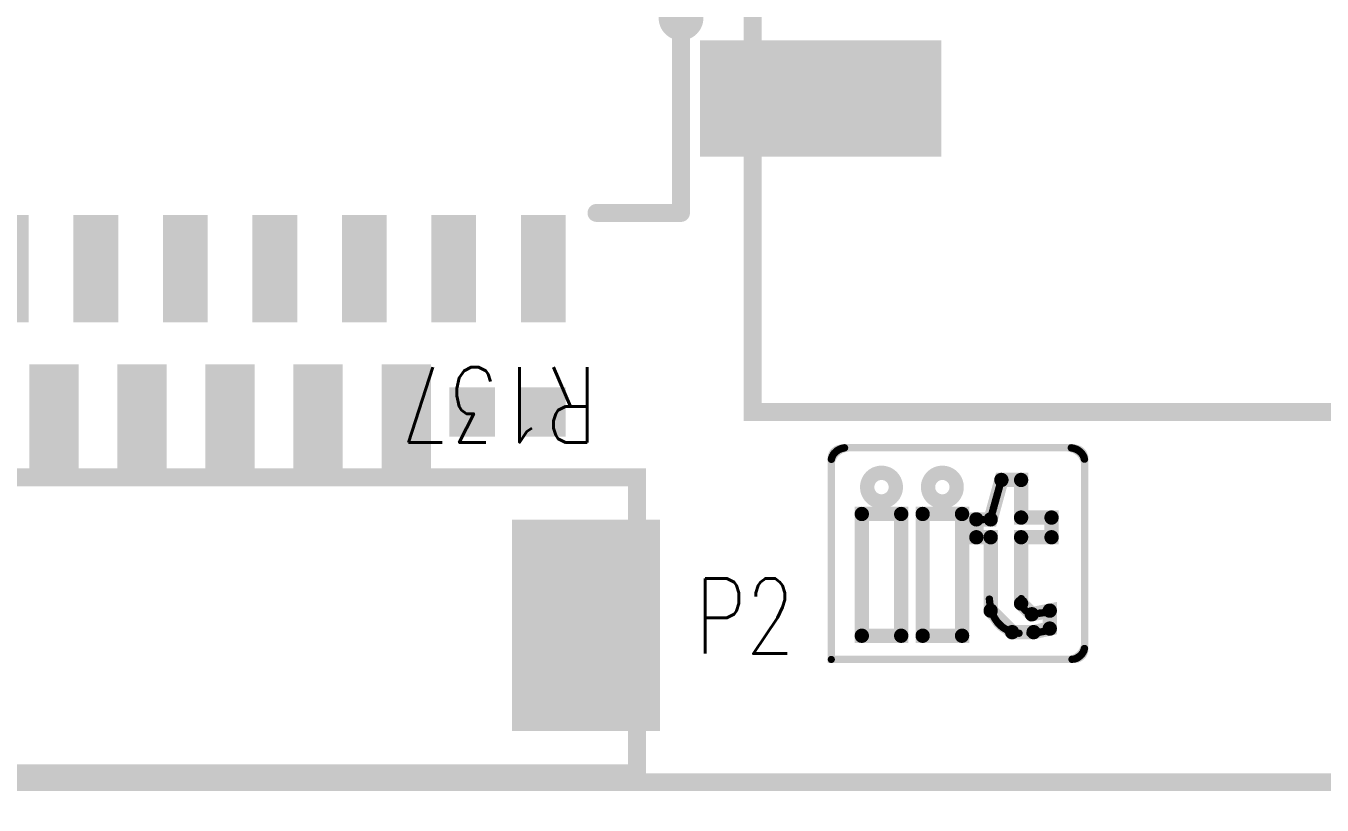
# Model space of a CAD drawing. Extents: x -29.1 to 29.3, y -21.3 to 21.1.
# Drawn here: x -18.14 to 0.26, y -21.32 to -10.27 of the extents above; entities that cross this region are included whole.
import ezdxf

# ---------------------------------------------------------------- set-up
doc = ezdxf.new("R2010")
doc.units = 0
doc.layers.get('0').update_dxf_attribs({"linetype": 'CONTINUOUS'})
for name, color, linetype in [('2D_LINE_22', 6, 'CONTINUOUS'), ('BOARD_OUTLINE_00', 5, 'CONTINUOUS'), ('COPPER_22', 6, 'CONTINUOUS'), ('DRIL_NPLTE_THRU_01', 3, 'CONTINUOUS'), ('DRIL_NPLTE_THRU_02', 112, 'CONTINUOUS'), ('DRIL_NPLTE_THRU_03', 2, 'CONTINUOUS'), ('DRIL_NPLTE_THRU_04', 4, 'CONTINUOUS'), ('DRIL_NPLTE_THRU_05', 171, 'CONTINUOUS'), ('DRIL_NPLTE_THRU_06', 1, 'CONTINUOUS'), ('PADS_BOT', 1, 'CONTINUOUS'), ('PADS_INNER', 3, 'CONTINUOUS'), ('PADS_TOP', 3, 'CONTINUOUS'), ('PART_NAME_01', 6, 'CONTINUOUS'), ('PART_TOP_2DLINE_01', 6, 'CONTINUOUS')]:
    doc.layers.add(name, color=color, linetype=linetype)
doc.styles.add('W0$2032', font='simplex', dxfattribs={"width": 0.75})

# ---------------------------------------------------------------- blocks, each defined once
blk = doc.blocks.new('BOARD_1')
at = {"layer": 'BOARD_OUTLINE_00', "const_width": 0.254}
blk.add_lwpolyline([(0, 0), (58, 0), (58, 42), (0, 42)], close=True, dxfattribs=at)
blk = doc.blocks.new('SMOOTH_0$1016')
at = {"const_width": 0.0508}
blk.add_lwpolyline([(-0.0254, 0, 1), (0.0254, 0, 1)], format="xyb", close=True, dxfattribs=at)
blk = doc.blocks.new('DRAWING_10')
at = {"layer": '2D_LINE_22', "const_width": 0.102}
blk.add_lwpolyline([(0, 0), (0, -0.003), (0.014, -0.003), (0.014, -0.007), (0.031, -0.007), (0.031, -0.01), (0.044, -0.01), (0.044, -0.013), (0.054, -0.013), (0.054, -0.017), (0.061, -0.017), (0.061, -0.02), (0.071, -0.02), (0.071, -0.023), (0.077, -0.023), (0.077, -0.027), (0.084, -0.027), (0.084, -0.03), (0.091, -0.03), (0.091, -0.033), (0.094, -0.033), (0.094, -0.036), (0.1, -0.036), (0.1, -0.04), (0.107, -0.04), (0.107, -0.043), (0.11, -0.043), (0.11, -0.046), (0.114, -0.046), (0.114, -0.05), (0.12, -0.05), (0.12, -0.053), (0.124, -0.053), (0.124, -0.056), (0.127, -0.056), (0.127, -0.06), (0.13, -0.06), (0.13, -0.063), (0.134, -0.063), (0.134, -0.066), (0.137, -0.066), (0.137, -0.07), (0.14, -0.07), (0.14, -0.073), (0.143, -0.073), (0.143, -0.076), (0.147, -0.076), (0.147, -0.079), (0.15, -0.079), (0.15, -0.083), (0.153, -0.083), (0.153, -0.089), (0.157, -0.089), (0.157, -0.093), (0.16, -0.093), (0.16, -0.099), (0.163, -0.099), (0.163, -0.103), (0.167, -0.103), (0.167, -0.109), (0.17, -0.109), (0.17, -0.116), (0.173, -0.116), (0.173, -0.122), (0.176, -0.122), (0.176, -0.129), (0.18, -0.129), (0.18, -0.139), (0.183, -0.139), (0.183, -0.149), (0.186, -0.149), (0.186, -0.162), (0.19, -0.162), (0.19, -2.848), (0.186, -2.848), (0.186, -2.861), (0.183, -2.861), (0.183, -2.871), (0.18, -2.871), (0.18, -2.881), (0.176, -2.881), (0.176, -2.887), (0.173, -2.887), (0.173, -2.894), (0.17, -2.894), (0.17, -2.901), (0.167, -2.901), (0.167, -2.907), (0.163, -2.907), (0.163, -2.911), (0.16, -2.911), (0.16, -2.917), (0.157, -2.917), (0.157, -2.92), (0.153, -2.92), (0.153, -2.927), (0.15, -2.927), (0.15, -2.93), (0.147, -2.93), (0.147, -2.934), (0.143, -2.934), (0.143, -2.937), (0.14, -2.937), (0.14, -2.94), (0.137, -2.94), (0.137, -2.944), (0.134, -2.944), (0.134, -2.947), (0.13, -2.947), (0.13, -2.95), (0.127, -2.95), (0.127, -2.954), (0.124, -2.954), (0.124, -2.957), (0.12, -2.957), (0.12, -2.96), (0.114, -2.96), (0.114, -2.963), (0.11, -2.963), (0.11, -2.967), (0.107, -2.967), (0.107, -2.97), (0.1, -2.97), (0.1, -2.973), (0.094, -2.973), (0.094, -2.977), (0.091, -2.977), (0.091, -2.98), (0.084, -2.98), (0.084, -2.983), (0.077, -2.983), (0.077, -2.987), (0.071, -2.987), (0.071, -2.99), (0.061, -2.99), (0.061, -2.993), (0.054, -2.993), (0.054, -2.997), (0.041, -2.997), (0.041, -3), (0.011, -3), (0.011, -3.003), (-3.405, -3.003), (-3.405, -0.165), (-3.402, -0.165), (-3.402, -0.149), (-3.399, -0.149), (-3.399, -0.139), (-3.395, -0.139), (-3.395, -0.129), (-3.392, -0.129), (-3.392, -0.122), (-3.389, -0.122), (-3.389, -0.116), (-3.385, -0.116), (-3.385, -0.109), (-3.382, -0.109), (-3.382, -0.103), (-3.379, -0.103), (-3.379, -0.099), (-3.376, -0.099), (-3.376, -0.093), (-3.372, -0.093), (-3.372, -0.089), (-3.369, -0.089), (-3.369, -0.086), (-3.366, -0.086), (-3.366, -0.079), (-3.362, -0.079), (-3.362, -0.076), (-3.359, -0.076), (-3.359, -0.073), (-3.356, -0.073), (-3.356, -0.07), (-3.352, -0.07), (-3.352, -0.066), (-3.349, -0.066), (-3.349, -0.063), (-3.346, -0.063), (-3.346, -0.06), (-3.342, -0.06), (-3.342, -0.056), (-3.339, -0.056), (-3.339, -0.053), (-3.336, -0.053), (-3.336, -0.05), (-3.329, -0.05), (-3.329, -0.046), (-3.326, -0.046), (-3.326, -0.043), (-3.319, -0.043), (-3.319, -0.04), (-3.316, -0.04), (-3.316, -0.036), (-3.309, -0.036), (-3.309, -0.033), (-3.306, -0.033), (-3.306, -0.03), (-3.299, -0.03), (-3.299, -0.027), (-3.293, -0.027), (-3.293, -0.023), (-3.286, -0.023), (-3.286, -0.02), (-3.276, -0.02), (-3.276, -0.017), (-3.27, -0.017), (-3.27, -0.013), (-3.256, -0.013), (-3.256, -0.01), (-3.247, -0.01), (-3.247, -0.007), (-3.23, -0.007), (-3.23, -0.003), (-3.216, -0.003), (-3.216, 0), (0, 0)], dxfattribs=at)
at = {"layer": '2D_LINE_22'}
for p in [(-3.336, -0.05), (-3.329, -0.046), (-3.329, -0.05), (-3.326, -0.043), (-3.326, -0.046), (-3.319, -0.04), (-3.319, -0.043), (-3.316, -0.036), (-3.316, -0.04), (-3.309, -0.033), (-3.309, -0.036), (-3.306, -0.03), (-3.306, -0.033), (-3.299, -0.027), (-3.299, -0.03), (-3.293, -0.023), (-3.293, -0.027), (-3.286, -0.02), (-3.286, -0.023), (-3.276, -0.017), (-3.276, -0.02), (-3.27, -0.013), (-3.27, -0.017), (-3.256, -0.01), (-3.256, -0.013), (-3.247, -0.007), (-3.247, -0.01), (-3.23, -0.003), (-3.23, -0.007), (-3.216, 0), (-3.216, -0.003), (0, 0), (0, 0), (0, -0.003), (0.014, -0.003), (0.014, -0.007), (0.031, -0.007), (0.031, -0.01), (0.044, -0.01), (0.044, -0.013), (0.054, -0.013), (0.054, -0.017), (0.061, -0.017), (0.061, -0.02), (0.071, -0.02), (0.071, -0.023), (0.077, -0.023), (0.077, -0.027), (0.084, -0.027), (0.084, -0.03), (0.091, -0.03), (0.091, -0.033), (0.094, -0.033), (0.094, -0.036), (0.1, -0.036), (0.1, -0.04), (0.107, -0.04), (0.107, -0.043), (0.11, -0.043), (0.11, -0.046), (0.114, -0.046), (0.114, -0.05), (0.12, -0.05), (-3.405, -0.165), (-3.402, -0.149), (-3.402, -0.165), (-3.399, -0.139), (-3.399, -0.149), (-3.395, -0.129), (-3.395, -0.139), (-3.392, -0.122), (-3.392, -0.129), (-3.389, -0.116), (-3.389, -0.122), (-3.385, -0.109), (-3.385, -0.116), (-3.382, -0.103), (-3.382, -0.109), (-3.379, -0.099), (-3.379, -0.103), (-3.376, -0.093), (-3.376, -0.099), (-3.372, -0.089), (-3.372, -0.093), (-3.369, -0.086), (-3.369, -0.089), (-3.366, -0.079), (-3.366, -0.086), (-3.362, -0.076), (-3.362, -0.079), (-3.359, -0.073), (-3.359, -0.076), (-3.356, -0.07), (-3.356, -0.073), (-3.352, -0.066), (-3.352, -0.07), (-3.349, -0.063), (-3.349, -0.066), (-3.346, -0.06), (-3.346, -0.063), (-3.342, -0.056), (-3.342, -0.06), (-3.339, -0.053), (-3.339, -0.056), (-3.336, -0.053), (0.12, -0.053), (0.124, -0.053), (0.124, -0.056), (0.127, -0.056), (0.127, -0.06), (0.13, -0.06), (0.13, -0.063), (0.134, -0.063), (0.134, -0.066), (0.137, -0.066), (0.137, -0.07), (0.14, -0.07), (0.14, -0.073), (0.143, -0.073), (0.143, -0.076), (0.147, -0.076), (0.147, -0.079), (0.15, -0.079), (0.15, -0.083), (0.153, -0.083), (0.153, -0.089), (0.157, -0.089), (0.157, -0.093), (0.16, -0.093), (0.16, -0.099), (0.163, -0.099), (0.163, -0.103), (0.167, -0.103), (0.167, -0.109), (0.17, -0.109), (0.17, -0.116), (0.173, -0.116), (0.173, -0.122), (0.176, -0.122), (0.176, -0.129), (0.18, -0.129), (0.18, -0.139), (0.183, -0.139), (0.183, -0.149), (0.186, -0.149), (0.186, -0.162), (0.19, -0.162), (0.054, -2.993), (0.061, -2.99), (0.061, -2.993), (0.071, -2.987), (0.071, -2.99), (0.077, -2.983), (0.077, -2.987), (0.084, -2.98), (0.084, -2.983), (0.091, -2.977), (0.091, -2.98), (0.094, -2.973), (0.094, -2.977), (0.1, -2.97), (0.1, -2.973), (0.107, -2.967), (0.107, -2.97), (0.11, -2.963), (0.11, -2.967), (0.114, -2.96), (0.114, -2.963), (0.12, -2.957), (0.12, -2.96), (0.124, -2.954), (0.124, -2.957), (0.127, -2.95), (0.127, -2.954), (0.13, -2.947), (0.13, -2.95), (0.134, -2.944), (0.134, -2.947), (0.137, -2.94), (0.137, -2.944), (0.14, -2.937), (0.14, -2.94), (0.143, -2.934), (0.143, -2.937), (0.147, -2.93), (0.147, -2.934), (0.15, -2.927), (0.15, -2.93), (0.153, -2.92), (0.153, -2.927), (0.157, -2.917), (0.157, -2.92), (0.16, -2.911), (0.16, -2.917), (0.163, -2.907), (0.163, -2.911), (0.167, -2.901), (0.167, -2.907), (0.17, -2.894), (0.17, -2.901), (0.173, -2.887), (0.173, -2.894), (0.176, -2.881), (0.176, -2.887), (0.18, -2.871), (0.18, -2.881), (0.183, -2.861), (0.183, -2.871), (0.186, -2.848), (0.186, -2.861), (0.19, -2.848), (-3.405, -3.003), (0.011, -3), (0.011, -3.003), (0.041, -2.997), (0.041, -3), (0.054, -2.997)]:
    blk.add_blockref('SMOOTH_0$1016', p, dxfattribs=at)
blk = doc.blocks.new('DRAWING_11')
at = {"layer": '2D_LINE_22', "const_width": 0.102}
blk.add_lwpolyline([(0, 0), (0, -0.542), (0.43, -0.542), (0.43, -0.797), (0, -0.797), (0, -1.67), (0.003, -1.67), (0.003, -1.707), (0.007, -1.707), (0.007, -1.73), (0.01, -1.73), (0.01, -1.743), (0.013, -1.743), (0.013, -1.756), (0.017, -1.756), (0.017, -1.769), (0.02, -1.769), (0.02, -1.779), (0.023, -1.779), (0.023, -1.786), (0.026, -1.786), (0.026, -1.793), (0.03, -1.793), (0.03, -1.799), (0.033, -1.799), (0.033, -1.806), (0.036, -1.806), (0.036, -1.812), (0.04, -1.812), (0.04, -1.816), (0.043, -1.816), (0.043, -1.822), (0.046, -1.822), (0.046, -1.826), (0.05, -1.826), (0.05, -1.829), (0.053, -1.829), (0.053, -1.832), (0.056, -1.832), (0.056, -1.836), (0.06, -1.836), (0.06, -1.839), (0.063, -1.839), (0.063, -1.842), (0.066, -1.842), (0.066, -1.845), (0.073, -1.845), (0.073, -1.849), (0.076, -1.849), (0.076, -1.852), (0.083, -1.852), (0.083, -1.855), (0.089, -1.855), (0.089, -1.859), (0.096, -1.859), (0.096, -1.862), (0.103, -1.862), (0.103, -1.865), (0.112, -1.865), (0.112, -1.869), (0.126, -1.869), (0.126, -1.872), (0.139, -1.872), (0.139, -1.875), (0.162, -1.875), (0.162, -1.879), (0.261, -1.879), (0.261, -1.875), (0.291, -1.875), (0.291, -1.872), (0.314, -1.872), (0.314, -1.869), (0.331, -1.869), (0.331, -1.865), (0.347, -1.865), (0.347, -1.862), (0.364, -1.862), (0.364, -1.859), (0.377, -1.859), (0.377, -1.855), (0.39, -1.855), (0.39, -1.852), (0.4, -1.852), (0.4, -1.849), (0.413, -1.849), (0.413, -1.845), (0.417, -1.845), (0.417, -2.107), (0.41, -2.107), (0.41, -2.11), (0.403, -2.11), (0.403, -2.113), (0.394, -2.113), (0.394, -2.117), (0.384, -2.117), (0.384, -2.12), (0.374, -2.12), (0.374, -2.123), (0.364, -2.123), (0.364, -2.127), (0.351, -2.127), (0.351, -2.13), (0.337, -2.13), (0.337, -2.133), (0.324, -2.133), (0.324, -2.137), (0.308, -2.137), (0.308, -2.14), (0.291, -2.14), (0.291, -2.143), (0.275, -2.143), (0.275, -2.146), (0.255, -2.146), (0.255, -2.15), (0.228, -2.15), (0.228, -2.153), (0.202, -2.153), (0.202, -2.156), (0.169, -2.156), (0.169, -2.16), (0.122, -2.16), (0.122, -2.163), (-0.03, -2.163), (-0.03, -2.16), (-0.06, -2.16), (-0.06, -2.156), (-0.079, -2.156), (-0.079, -2.153), (-0.096, -2.153), (-0.096, -2.15), (-0.109, -2.15), (-0.109, -2.146), (-0.122, -2.146), (-0.122, -2.143), (-0.132, -2.143), (-0.132, -2.14), (-0.142, -2.14), (-0.142, -2.137), (-0.152, -2.137), (-0.152, -2.133), (-0.162, -2.133), (-0.162, -2.13), (-0.169, -2.13), (-0.169, -2.127), (-0.179, -2.127), (-0.179, -2.123), (-0.185, -2.123), (-0.185, -2.12), (-0.192, -2.12), (-0.192, -2.117), (-0.198, -2.117), (-0.198, -2.113), (-0.205, -2.113), (-0.205, -2.11), (-0.212, -2.11), (-0.212, -2.107), (-0.218, -2.107), (-0.218, -2.103), (-0.225, -2.103), (-0.225, -2.1), (-0.228, -2.1), (-0.228, -2.097), (-0.235, -2.097), (-0.235, -2.094), (-0.238, -2.094), (-0.238, -2.09), (-0.245, -2.09), (-0.245, -2.087), (-0.248, -2.087), (-0.248, -2.084), (-0.255, -2.084), (-0.255, -2.08), (-0.258, -2.08), (-0.258, -2.077), (-0.265, -2.077), (-0.265, -2.074), (-0.268, -2.074), (-0.268, -2.07), (-0.271, -2.07), (-0.271, -2.067), (-0.275, -2.067), (-0.275, -2.064), (-0.281, -2.064), (-0.281, -2.06), (-0.284, -2.06), (-0.284, -2.057), (-0.288, -2.057), (-0.288, -2.054), (-0.291, -2.054), (-0.291, -2.051), (-0.294, -2.051), (-0.294, -2.047), (-0.298, -2.047), (-0.298, -2.044), (-0.301, -2.044), (-0.301, -2.041), (-0.304, -2.041), (-0.304, -2.037), (-0.308, -2.037), (-0.308, -2.034), (-0.311, -2.034), (-0.311, -2.031), (-0.314, -2.031), (-0.314, -2.027), (-0.318, -2.027), (-0.318, -2.024), (-0.321, -2.024), (-0.321, -2.021), (-0.324, -2.021), (-0.324, -2.017), (-0.327, -2.017), (-0.327, -2.014), (-0.331, -2.014), (-0.331, -2.011), (-0.334, -2.011), (-0.334, -2.008), (-0.337, -2.008), (-0.337, -2.001), (-0.341, -2.001), (-0.341, -1.998), (-0.344, -1.998), (-0.344, -1.994), (-0.347, -1.994), (-0.347, -1.988), (-0.351, -1.988), (-0.351, -1.984), (-0.354, -1.984), (-0.354, -1.981), (-0.357, -1.981), (-0.357, -1.974), (-0.36, -1.974), (-0.36, -1.971), (-0.364, -1.971), (-0.364, -1.965), (-0.367, -1.965), (-0.367, -1.961), (-0.37, -1.961), (-0.37, -1.955), (-0.374, -1.955), (-0.374, -1.948), (-0.377, -1.948), (-0.377, -1.945), (-0.38, -1.945), (-0.38, -1.938), (-0.384, -1.938), (-0.384, -1.931), (-0.387, -1.931), (-0.387, -1.925), (-0.39, -1.925), (-0.39, -1.918), (-0.394, -1.918), (-0.394, -1.912), (-0.397, -1.912), (-0.397, -1.905), (-0.4, -1.905), (-0.4, -1.895), (-0.403, -1.895), (-0.403, -1.888), (-0.407, -1.888), (-0.407, -1.882), (-0.41, -1.882), (-0.41, -1.872), (-0.413, -1.872), (-0.413, -1.862), (-0.417, -1.862), (-0.417, -1.852), (-0.42, -1.852), (-0.42, -1.842), (-0.423, -1.842), (-0.423, -1.832), (-0.427, -1.832), (-0.427, -1.819), (-0.43, -1.819), (-0.43, -1.806), (-0.433, -1.806), (-0.433, -1.793), (-0.437, -1.793), (-0.437, -1.776), (-0.44, -1.776), (-0.44, -1.759), (-0.443, -1.759), (-0.443, -1.74), (-0.446, -1.74), (-0.446, -1.713), (-0.45, -1.713), (-0.45, -1.677), (-0.453, -1.677), (-0.453, -0.794), (-0.648, -0.794), (-0.648, -0.556), (-0.605, -0.556), (-0.605, -0.552), (-0.546, -0.552), (-0.546, -0.549), (-0.483, -0.549), (-0.483, -0.546), (-0.437, -0.546), (-0.437, -0.539), (-0.433, -0.539), (-0.433, -0.526), (-0.43, -0.526), (-0.43, -0.513), (-0.427, -0.513), (-0.427, -0.503), (-0.423, -0.503), (-0.423, -0.489), (-0.42, -0.489), (-0.42, -0.48), (-0.417, -0.48), (-0.417, -0.466), (-0.413, -0.466), (-0.413, -0.453), (-0.41, -0.453), (-0.41, -0.443), (-0.407, -0.443), (-0.407, -0.43), (-0.403, -0.43), (-0.403, -0.42), (-0.4, -0.42), (-0.4, -0.407), (-0.397, -0.407), (-0.397, -0.394), (-0.394, -0.394), (-0.394, -0.384), (-0.39, -0.384), (-0.39, -0.37), (-0.387, -0.37), (-0.387, -0.36), (-0.384, -0.36), (-0.384, -0.347), (-0.38, -0.347), (-0.38, -0.334), (-0.377, -0.334), (-0.377, -0.324), (-0.374, -0.324), (-0.374, -0.311), (-0.37, -0.311), (-0.37, -0.301), (-0.367, -0.301), (-0.367, -0.288), (-0.364, -0.288), (-0.364, -0.275), (-0.36, -0.275), (-0.36, -0.265), (-0.357, -0.265), (-0.357, -0.251), (-0.354, -0.251), (-0.354, -0.241), (-0.351, -0.241), (-0.351, -0.228), (-0.347, -0.228), (-0.347, -0.215), (-0.344, -0.215), (-0.344, -0.205), (-0.341, -0.205), (-0.341, -0.192), (-0.337, -0.192), (-0.337, -0.182), (-0.334, -0.182), (-0.334, -0.169), (-0.331, -0.169), (-0.331, -0.155), (-0.327, -0.155), (-0.327, -0.146), (-0.324, -0.146), (-0.324, -0.132), (-0.321, -0.132), (-0.321, -0.122), (-0.318, -0.122), (-0.318, -0.109), (-0.314, -0.109), (-0.314, -0.096), (-0.311, -0.096), (-0.311, -0.086), (-0.308, -0.086), (-0.308, -0.073), (-0.304, -0.073), (-0.304, -0.06), (-0.301, -0.06), (-0.301, -0.05), (-0.298, -0.05), (-0.298, -0.036), (-0.294, -0.036), (-0.294, -0.026), (-0.291, -0.026), (-0.291, -0.013), (-0.288, -0.013), (-0.288, 0), (0, 0)], dxfattribs=at)
at = {"layer": '2D_LINE_22'}
for p in [(-0.301, -0.05), (-0.298, -0.036), (-0.298, -0.05), (-0.294, -0.026), (-0.294, -0.036), (-0.291, -0.013), (-0.291, -0.026), (-0.288, 0), (-0.288, -0.013), (0, 0), (0, 0), (-0.351, -0.228), (-0.347, -0.215), (-0.347, -0.228), (-0.344, -0.205), (-0.344, -0.215), (-0.341, -0.192), (-0.341, -0.205), (-0.337, -0.182), (-0.337, -0.192), (-0.334, -0.169), (-0.334, -0.182), (-0.331, -0.155), (-0.331, -0.169), (-0.327, -0.146), (-0.327, -0.155), (-0.324, -0.132), (-0.324, -0.146), (-0.321, -0.122), (-0.321, -0.132), (-0.318, -0.109), (-0.318, -0.122), (-0.314, -0.096), (-0.314, -0.109), (-0.311, -0.086), (-0.311, -0.096), (-0.308, -0.073), (-0.308, -0.086), (-0.304, -0.06), (-0.304, -0.073), (-0.301, -0.06), (-0.4, -0.407), (-0.397, -0.394), (-0.397, -0.407), (-0.394, -0.384), (-0.394, -0.394), (-0.39, -0.37), (-0.39, -0.384), (-0.387, -0.36), (-0.387, -0.37), (-0.384, -0.347), (-0.384, -0.36), (-0.38, -0.334), (-0.38, -0.347), (-0.377, -0.324), (-0.377, -0.334), (-0.374, -0.311), (-0.374, -0.324), (-0.37, -0.301), (-0.37, -0.311), (-0.367, -0.288), (-0.367, -0.301), (-0.364, -0.275), (-0.364, -0.288), (-0.36, -0.265), (-0.36, -0.275), (-0.357, -0.251), (-0.357, -0.265), (-0.354, -0.241), (-0.354, -0.251), (-0.351, -0.241), (-0.648, -0.556), (-0.605, -0.552), (-0.605, -0.556), (-0.546, -0.549), (-0.546, -0.552), (-0.483, -0.546), (-0.483, -0.549), (-0.437, -0.539), (-0.437, -0.546), (-0.433, -0.526), (-0.433, -0.539), (-0.43, -0.513), (-0.43, -0.526), (-0.427, -0.503), (-0.427, -0.513), (-0.423, -0.489), (-0.423, -0.503), (-0.42, -0.48), (-0.42, -0.489), (-0.417, -0.466), (-0.417, -0.48), (-0.413, -0.453), (-0.413, -0.466), (-0.41, -0.443), (-0.41, -0.453), (-0.407, -0.43), (-0.407, -0.443), (-0.403, -0.42), (-0.403, -0.43), (-0.4, -0.42), (0, -0.542), (0.43, -0.542), (-0.648, -0.794), (-0.453, -0.794), (0, -0.797), (0.43, -0.797), (-0.453, -1.677), (-0.45, -1.677), (0, -1.67), (0.003, -1.67), (-0.45, -1.713), (-0.446, -1.713), (-0.446, -1.74), (-0.443, -1.74), (-0.443, -1.759), (-0.44, -1.759), (-0.44, -1.776), (-0.437, -1.776), (-0.437, -1.793), (-0.433, -1.793), (-0.433, -1.806), (-0.43, -1.806), (-0.43, -1.819), (-0.427, -1.819), (-0.427, -1.832), (-0.423, -1.832), (-0.423, -1.842), (-0.42, -1.842), (-0.42, -1.852), (-0.417, -1.852), (-0.417, -1.862), (-0.413, -1.862), (-0.413, -1.872), (-0.41, -1.872), (-0.41, -1.882), (-0.407, -1.882), (-0.407, -1.888), (-0.403, -1.888), (0.003, -1.707), (0.007, -1.707), (0.007, -1.73), (0.01, -1.73), (0.01, -1.743), (0.013, -1.743), (0.013, -1.756), (0.017, -1.756), (0.017, -1.769), (0.02, -1.769), (0.02, -1.779), (0.023, -1.779), (0.023, -1.786), (0.026, -1.786), (0.026, -1.793), (0.03, -1.793), (0.03, -1.799), (0.033, -1.799), (0.033, -1.806), (0.036, -1.806), (0.036, -1.812), (0.04, -1.812), (0.04, -1.816), (0.043, -1.816), (0.043, -1.822), (0.046, -1.822), (0.046, -1.826), (0.05, -1.826), (0.05, -1.829), (0.053, -1.829), (0.053, -1.832), (0.056, -1.832), (0.056, -1.836), (0.06, -1.836), (0.06, -1.839), (0.063, -1.839), (0.063, -1.842), (0.066, -1.842), (0.066, -1.845), (0.073, -1.845), (0.073, -1.849), (0.076, -1.849), (0.076, -1.852), (0.083, -1.852), (0.083, -1.855), (0.089, -1.855), (0.089, -1.859), (0.096, -1.859), (0.096, -1.862), (0.103, -1.862), (0.103, -1.865), (0.112, -1.865), (0.112, -1.869), (0.126, -1.869), (0.126, -1.872), (0.139, -1.872), (0.139, -1.875), (0.162, -1.875), (0.162, -1.879), (0.261, -1.875), (0.261, -1.879), (0.291, -1.872), (0.291, -1.875), (0.314, -1.869), (0.314, -1.872), (0.331, -1.865), (0.331, -1.869), (0.347, -1.862), (0.347, -1.865), (0.364, -1.859), (0.364, -1.862), (0.377, -1.855), (0.377, -1.859), (0.39, -1.852), (0.39, -1.855), (0.4, -1.849), (0.4, -1.852), (0.413, -1.845), (0.413, -1.849), (0.417, -1.845), (-0.403, -1.895), (-0.4, -1.895), (-0.4, -1.905), (-0.397, -1.905), (-0.397, -1.912), (-0.394, -1.912), (-0.394, -1.918), (-0.39, -1.918), (-0.39, -1.925), (-0.387, -1.925), (-0.387, -1.931), (-0.384, -1.931), (-0.384, -1.938), (-0.38, -1.938), (-0.38, -1.945), (-0.377, -1.945), (-0.377, -1.948), (-0.374, -1.948), (-0.374, -1.955), (-0.37, -1.955), (-0.37, -1.961), (-0.367, -1.961), (-0.367, -1.965), (-0.364, -1.965), (-0.364, -1.971), (-0.36, -1.971), (-0.36, -1.974), (-0.357, -1.974), (-0.357, -1.981), (-0.354, -1.981), (-0.354, -1.984), (-0.351, -1.984), (-0.351, -1.988), (-0.347, -1.988), (-0.347, -1.994), (-0.344, -1.994), (-0.344, -1.998), (-0.341, -1.998), (-0.341, -2.001), (-0.337, -2.001), (-0.337, -2.008), (-0.334, -2.008), (-0.334, -2.011), (-0.331, -2.011), (-0.331, -2.014), (-0.327, -2.014), (-0.327, -2.017), (-0.324, -2.017), (-0.324, -2.021), (-0.321, -2.021), (-0.321, -2.024), (-0.318, -2.024), (-0.318, -2.027), (-0.314, -2.027), (-0.314, -2.031), (-0.311, -2.031), (-0.311, -2.034), (-0.308, -2.034), (-0.308, -2.037), (-0.304, -2.037), (-0.304, -2.041), (-0.301, -2.041), (-0.301, -2.044), (-0.298, -2.044), (-0.298, -2.047), (-0.294, -2.047), (-0.294, -2.051), (-0.291, -2.051), (-0.291, -2.054), (-0.288, -2.054), (-0.288, -2.057), (-0.284, -2.057), (-0.284, -2.06), (-0.281, -2.06), (-0.281, -2.064), (-0.275, -2.064), (-0.275, -2.067), (-0.271, -2.067), (-0.271, -2.07), (-0.268, -2.07), (-0.268, -2.074), (-0.265, -2.074), (-0.265, -2.077), (-0.258, -2.077), (-0.258, -2.08), (-0.255, -2.08), (-0.255, -2.084), (-0.248, -2.084), (-0.248, -2.087), (-0.245, -2.087), (-0.245, -2.09), (-0.238, -2.09), (-0.238, -2.094), (-0.235, -2.094), (-0.235, -2.097), (-0.228, -2.097), (-0.228, -2.1), (-0.225, -2.1), (-0.225, -2.103), (-0.218, -2.103), (-0.218, -2.107), (-0.212, -2.107), (-0.212, -2.11), (-0.205, -2.11), (-0.205, -2.113), (-0.198, -2.113), (-0.198, -2.117), (-0.192, -2.117), (-0.192, -2.12), (-0.185, -2.12), (-0.185, -2.123), (-0.179, -2.123), (-0.179, -2.127), (-0.169, -2.127), (-0.169, -2.13), (-0.162, -2.13), (-0.162, -2.133), (-0.152, -2.133), (-0.152, -2.137), (-0.142, -2.137), (-0.142, -2.14), (-0.132, -2.14), (-0.132, -2.143), (-0.122, -2.143), (-0.122, -2.146), (-0.109, -2.146), (-0.109, -2.15), (-0.096, -2.15), (-0.096, -2.153), (-0.079, -2.153), (-0.079, -2.156), (-0.06, -2.156), (-0.06, -2.16), (-0.03, -2.16), (-0.03, -2.163), (0.122, -2.16), (0.122, -2.163), (0.169, -2.156), (0.169, -2.16), (0.202, -2.153), (0.202, -2.156), (0.228, -2.15), (0.228, -2.153), (0.255, -2.146), (0.255, -2.15), (0.275, -2.143), (0.275, -2.146), (0.291, -2.14), (0.291, -2.143), (0.308, -2.137), (0.308, -2.14), (0.324, -2.133), (0.324, -2.137), (0.337, -2.13), (0.337, -2.133), (0.351, -2.127), (0.351, -2.13), (0.364, -2.123), (0.364, -2.127), (0.374, -2.12), (0.374, -2.123), (0.384, -2.117), (0.384, -2.12), (0.394, -2.113), (0.394, -2.117), (0.403, -2.11), (0.403, -2.113), (0.41, -2.107), (0.41, -2.11), (0.417, -2.107)]:
    blk.add_blockref('SMOOTH_0$1016', p, dxfattribs=at)
blk = doc.blocks.new('SMOOTH_0$2032')
at = {"const_width": 0.1016}
blk.add_lwpolyline([(-0.0508, 0, 1), (0.0508, 0, 1)], format="xyb", close=True, dxfattribs=at)
blk = doc.blocks.new('COPPER_5')
at = {"layer": 'COPPER_22', "const_width": 0.2032}
blk.add_lwpolyline([(-0.0508, 0.0508), (0.508, 0.0508), (0.508, -1.6764), (-0.0508, -1.6764)], close=True, dxfattribs=at)
at = {"layer": 'COPPER_22'}
for p in [(-0.0508, 0.0508), (0.508, 0.0508), (-0.0508, -1.6764), (0.508, -1.6764)]:
    blk.add_blockref('SMOOTH_0$2032', p, dxfattribs=at)
blk = doc.blocks.new('COPPER_6')
at = {"layer": 'COPPER_22', "const_width": 0.2032}
blk.add_lwpolyline([(-0.2032, 0, 1), (0.2032, 0, 1)], format="xyb", close=True, dxfattribs=at)
blk = doc.blocks.new('COPPER_7')
at = {"layer": 'COPPER_22', "const_width": 0.2032}
blk.add_lwpolyline([(-0.0508, 0.0508), (0.508, 0.0508), (0.508, -1.6764), (-0.0508, -1.6764)], close=True, dxfattribs=at)
at = {"layer": 'COPPER_22'}
for p in [(-0.0508, 0.0508), (0.508, 0.0508), (-0.0508, -1.6764), (0.508, -1.6764)]:
    blk.add_blockref('SMOOTH_0$2032', p, dxfattribs=at)
blk = doc.blocks.new('COPPER_8')
at = {"layer": 'COPPER_22', "const_width": 0.2032}
blk.add_lwpolyline([(-0.2032, 0, 1), (0.2032, 0, 1)], format="xyb", close=True, dxfattribs=at)
blk = doc.blocks.new('COPPER_9')
at = {"layer": 'COPPER_22', "const_width": 0.2032}
blk.add_lwpolyline([(0, 0), (0, -0.5334), (0.4318, -0.5334), (0.4318, -0.8128), (0, -0.8128), (0, -1.7526), (0.1524, -1.905), (0.4064, -1.8542), (0.4064, -2.1082), (0.1778, -2.159), (-0.127, -2.159), (-0.4318, -1.8542), (-0.4318, -0.8128), (-0.635, -0.8128), (-0.635, -0.5588), (-0.4318, -0.5588), (-0.2794, 0)], close=True, dxfattribs=at)
at = {"layer": 'COPPER_22'}
for p in [(-0.2794, 0), (0, 0), (-0.635, -0.5588), (-0.4318, -0.5588), (0, -0.5334), (0.4318, -0.5334), (-0.635, -0.8128), (-0.4318, -0.8128), (0, -0.8128), (0.4318, -0.8128), (0, -1.7526), (-0.4318, -1.8542), (0.1524, -1.905), (0.4064, -1.8542), (0.4064, -2.1082), (-0.127, -2.159), (0.1778, -2.159)]:
    blk.add_blockref('SMOOTH_0$2032', p, dxfattribs=at)
blk = doc.blocks.new('SMOOTH_0$254')
at = {"const_width": 0.127}
blk.add_lwpolyline([(-0.0635, 0, 1), (0.0635, 0, 1)], format="xyb", close=True, dxfattribs=at)
blk = doc.blocks.new('PART_BODY_TOP_67')
at = {"layer": 'PART_TOP_2DLINE_01', "const_width": 0.254}
blk.add_lwpolyline([(-5.775, -0.8), (5.775, -0.8), (5.775, -5), (-5.775, -5)], close=True, dxfattribs=at)
at = {"layer": 'PART_TOP_2DLINE_01'}
for p in [(-5.775, -0.8), (5.775, -0.8), (-5.775, -5), (5.775, -5)]:
    blk.add_blockref('SMOOTH_0$254', p, dxfattribs=at)
blk = doc.blocks.new('DRIL_HOLE_0')
blk.add_lwpolyline([(0, 0, 1), (0, 0, 1)], format="xyb", close=True)
blk = doc.blocks.new('PAD_0')
blk.add_lwpolyline([(0, 0, 1), (0, 0, 1)], format="xyb", close=True)
blk = doc.blocks.new('PAD_7')
at = {"const_width": 0.7}
blk.add_lwpolyline([(-0.8, 0), (0.8, 0)], dxfattribs=at)
blk = doc.blocks.new('STK_TOP_12')
at = {"layer": 'DRIL_NPLTE_THRU_01'}
blk.add_blockref('DRIL_HOLE_0', (0, 0), dxfattribs=at)
at = {"layer": 'DRIL_NPLTE_THRU_02'}
blk.add_blockref('DRIL_HOLE_0', (0, 0), dxfattribs=at)
at = {"layer": 'DRIL_NPLTE_THRU_03'}
blk.add_blockref('DRIL_HOLE_0', (0, 0), dxfattribs=at)
at = {"layer": 'DRIL_NPLTE_THRU_04'}
blk.add_blockref('DRIL_HOLE_0', (0, 0), dxfattribs=at)
at = {"layer": 'DRIL_NPLTE_THRU_05'}
blk.add_blockref('DRIL_HOLE_0', (0, 0), dxfattribs=at)
at = {"layer": 'DRIL_NPLTE_THRU_06'}
blk.add_blockref('DRIL_HOLE_0', (0, 0), dxfattribs=at)
at = {"layer": 'PADS_BOT'}
blk.add_blockref('PAD_0', (0, 0), dxfattribs=at)
at = {"layer": 'PADS_INNER'}
blk.add_blockref('PAD_0', (0, 0), dxfattribs=at)
at = {"layer": 'PADS_TOP', "rotation": 90}
blk.add_blockref('PAD_7', (0, 0), dxfattribs=at)
blk = doc.blocks.new('PAD_8')
at = {"const_width": 2.1}
blk.add_lwpolyline([(-1.5, 0), (1.5, 0)], dxfattribs=at)
blk = doc.blocks.new('STK_TOP_13')
at = {"layer": 'DRIL_NPLTE_THRU_01'}
blk.add_blockref('DRIL_HOLE_0', (0, 0), dxfattribs=at)
at = {"layer": 'DRIL_NPLTE_THRU_02'}
blk.add_blockref('DRIL_HOLE_0', (0, 0), dxfattribs=at)
at = {"layer": 'DRIL_NPLTE_THRU_03'}
blk.add_blockref('DRIL_HOLE_0', (0, 0), dxfattribs=at)
at = {"layer": 'DRIL_NPLTE_THRU_04'}
blk.add_blockref('DRIL_HOLE_0', (0, 0), dxfattribs=at)
at = {"layer": 'DRIL_NPLTE_THRU_05'}
blk.add_blockref('DRIL_HOLE_0', (0, 0), dxfattribs=at)
at = {"layer": 'DRIL_NPLTE_THRU_06'}
blk.add_blockref('DRIL_HOLE_0', (0, 0), dxfattribs=at)
at = {"layer": 'PADS_BOT'}
blk.add_blockref('PAD_0', (0, 0), dxfattribs=at)
at = {"layer": 'PADS_INNER'}
blk.add_blockref('PAD_0', (0, 0), dxfattribs=at)
at = {"layer": 'PADS_TOP', "rotation": 90}
blk.add_blockref('PAD_8', (0, 0), dxfattribs=at)
blk = doc.blocks.new('SYM_TOP_13')
for name, p in [('STK_TOP_12', (-2.5, 0)), ('STK_TOP_12', (-1.25, 0)), ('STK_TOP_12', (0, 0)), ('STK_TOP_12', (1.25, 0)), ('STK_TOP_12', (2.5, 0)), ('STK_TOP_13', (-5.05, -2.9)), ('STK_TOP_13', (5.05, -2.9)), ('PART_BODY_TOP_67', (0, 0))]:
    blk.add_blockref(name, p)
blk = doc.blocks.new('PART_TOP_68')
blk.add_blockref('SYM_TOP_13', (0, 0))
at = {"layer": 'PART_NAME_01', "style": 'W0$2032', "width": 0.75}
blk.add_text('P2', height=1.0668, dxfattribs=at).set_placement((6.604, -3.302))
blk = doc.blocks.new('PAD_19')
at = {"const_width": 0.65}
blk.add_lwpolyline([(-0.35, 0), (0.35, 0)], dxfattribs=at)
blk = doc.blocks.new('STK_TOP_31')
at = {"layer": 'DRIL_NPLTE_THRU_01'}
blk.add_blockref('DRIL_HOLE_0', (0, 0), dxfattribs=at)
at = {"layer": 'DRIL_NPLTE_THRU_02'}
blk.add_blockref('DRIL_HOLE_0', (0, 0), dxfattribs=at)
at = {"layer": 'DRIL_NPLTE_THRU_03'}
blk.add_blockref('DRIL_HOLE_0', (0, 0), dxfattribs=at)
at = {"layer": 'DRIL_NPLTE_THRU_04'}
blk.add_blockref('DRIL_HOLE_0', (0, 0), dxfattribs=at)
at = {"layer": 'DRIL_NPLTE_THRU_05'}
blk.add_blockref('DRIL_HOLE_0', (0, 0), dxfattribs=at)
at = {"layer": 'DRIL_NPLTE_THRU_06'}
blk.add_blockref('DRIL_HOLE_0', (0, 0), dxfattribs=at)
at = {"layer": 'PADS_BOT'}
blk.add_blockref('PAD_0', (0, 0), dxfattribs=at)
at = {"layer": 'PADS_INNER'}
blk.add_blockref('PAD_0', (0, 0), dxfattribs=at)
at = {"layer": 'PADS_TOP', "rotation": 90}
blk.add_blockref('PAD_19', (0, 0), dxfattribs=at)
blk = doc.blocks.new('SYM_TOP_25')
for p in [(-0.5, 0), (0.5, 0)]:
    blk.add_blockref('STK_TOP_31', p)
blk = doc.blocks.new('PART_TOP_283')
blk.add_blockref('SYM_TOP_25', (0, 0))
at = {"layer": 'PART_NAME_01', "style": 'W0$2032', "width": 0.75}
blk.add_text('R137', height=1.0668, rotation=180, dxfattribs=at).set_placement((1.27, 0.635))
blk = doc.blocks.new('SMOOTH_0$635')
at = {"const_width": 0.3175}
blk.add_lwpolyline([(-0.15875, 0, 1), (0.15875, 0, 1)], format="xyb", close=True, dxfattribs=at)
blk = doc.blocks.new('PART_BODY_TOP_81')
at = {"layer": 'PART_TOP_2DLINE_01'}
for points, const_width in [([(-6.4, 3.4), (-6.4, -3.4), (-5.2, -3.4)], 0.254), ([(-6.4, 3.4), (-5.2, 3.4)], 0.254), ([(6.4, -3.4), (6.4, 3.4), (5.2, 3.4)], 0.254), ([(-6.4, 0.635), (-6.4, -0.635)], 0.635), ([(6.4, -3.4), (5.2, -3.4)], 0.254)]:
    blk.add_lwpolyline(points, dxfattribs=dict(at, const_width=const_width))
for name, p in [('SMOOTH_0$254', (-6.4, 3.4)), ('SMOOTH_0$254', (-6.4, 3.4)), ('SMOOTH_0$254', (-5.2, 3.4)), ('SMOOTH_0$254', (5.2, 3.4)), ('SMOOTH_0$254', (6.4, 3.4)), ('SMOOTH_0$635', (-6.4, 0.635)), ('SMOOTH_0$635', (-6.4, -0.635)), ('SMOOTH_0$254', (-6.4, -3.4)), ('SMOOTH_0$254', (-5.2, -3.4)), ('SMOOTH_0$254', (5.2, -3.4)), ('SMOOTH_0$254', (6.4, -3.4)), ('SMOOTH_0$254', (6.4, -3.4))]:
    blk.add_blockref(name, p, dxfattribs=at)
blk = doc.blocks.new('PAD_20')
at = {"const_width": 0.635}
blk.add_lwpolyline([(-0.762, 0), (0.762, 0)], dxfattribs=at)
blk = doc.blocks.new('STK_TOP_32')
at = {"layer": 'DRIL_NPLTE_THRU_01'}
blk.add_blockref('DRIL_HOLE_0', (0, 0), dxfattribs=at)
at = {"layer": 'DRIL_NPLTE_THRU_02'}
blk.add_blockref('DRIL_HOLE_0', (0, 0), dxfattribs=at)
at = {"layer": 'DRIL_NPLTE_THRU_03'}
blk.add_blockref('DRIL_HOLE_0', (0, 0), dxfattribs=at)
at = {"layer": 'DRIL_NPLTE_THRU_04'}
blk.add_blockref('DRIL_HOLE_0', (0, 0), dxfattribs=at)
at = {"layer": 'DRIL_NPLTE_THRU_05'}
blk.add_blockref('DRIL_HOLE_0', (0, 0), dxfattribs=at)
at = {"layer": 'DRIL_NPLTE_THRU_06'}
blk.add_blockref('DRIL_HOLE_0', (0, 0), dxfattribs=at)
at = {"layer": 'PADS_BOT'}
blk.add_blockref('PAD_0', (0, 0), dxfattribs=at)
at = {"layer": 'PADS_INNER'}
blk.add_blockref('PAD_0', (0, 0), dxfattribs=at)
at = {"layer": 'PADS_TOP', "rotation": 90}
blk.add_blockref('PAD_20', (0, 0), dxfattribs=at)
blk = doc.blocks.new('SYM_TOP_27')
for name, p in [('STK_TOP_32', (-4.445, 4.191)), ('STK_TOP_32', (-3.175, 4.191)), ('STK_TOP_32', (-1.905, 4.191)), ('STK_TOP_32', (-0.635, 4.191)), ('STK_TOP_32', (0.635, 4.191)), ('STK_TOP_32', (1.905, 4.191)), ('STK_TOP_32', (3.175, 4.191)), ('STK_TOP_32', (4.445, 4.191)), ('PART_BODY_TOP_81', (0, 0)), ('STK_TOP_32', (-4.445, -4.191)), ('STK_TOP_32', (-3.175, -4.191)), ('STK_TOP_32', (-1.905, -4.191)), ('STK_TOP_32', (-0.635, -4.191)), ('STK_TOP_32', (0.635, -4.191)), ('STK_TOP_32', (1.905, -4.191)), ('STK_TOP_32', (3.175, -4.191)), ('STK_TOP_32', (4.445, -4.191))]:
    blk.add_blockref(name, p)
blk = doc.blocks.new('PART_TOP_295')
blk.add_blockref('SYM_TOP_27', (0, 0))
at = {"layer": 'PART_NAME_01', "style": 'W0$2032', "width": 0.75}
blk.add_text('L1', height=1.0668, rotation=180, dxfattribs=at).set_placement((8.001, 2.794))
blk = doc.blocks.new('PART_BODY_TOP_89')
at = {"layer": 'PART_TOP_2DLINE_01', "const_width": 0.254}
blk.add_lwpolyline([(-7.8232, 0), (7.8232, 0), (7.8232, -9.906), (-7.8232, -9.906)], close=True, dxfattribs=at)
at = {"layer": 'PART_TOP_2DLINE_01'}
for p in [(-7.8232, 0), (7.8232, 0), (-7.8232, -9.906), (7.8232, -9.906)]:
    blk.add_blockref('SMOOTH_0$254', p, dxfattribs=at)
blk = doc.blocks.new('PAD_31')
at = {"const_width": 1.651}
blk.add_lwpolyline([(-1.7145, 0), (1.7145, 0)], dxfattribs=at)
blk = doc.blocks.new('STK_TOP_47')
at = {"layer": 'DRIL_NPLTE_THRU_01'}
blk.add_blockref('DRIL_HOLE_0', (0, 0), dxfattribs=at)
at = {"layer": 'DRIL_NPLTE_THRU_02'}
blk.add_blockref('DRIL_HOLE_0', (0, 0), dxfattribs=at)
at = {"layer": 'DRIL_NPLTE_THRU_03'}
blk.add_blockref('DRIL_HOLE_0', (0, 0), dxfattribs=at)
at = {"layer": 'DRIL_NPLTE_THRU_04'}
blk.add_blockref('DRIL_HOLE_0', (0, 0), dxfattribs=at)
at = {"layer": 'DRIL_NPLTE_THRU_05'}
blk.add_blockref('DRIL_HOLE_0', (0, 0), dxfattribs=at)
at = {"layer": 'DRIL_NPLTE_THRU_06'}
blk.add_blockref('DRIL_HOLE_0', (0, 0), dxfattribs=at)
at = {"layer": 'PADS_BOT'}
blk.add_blockref('PAD_0', (0, 0), dxfattribs=at)
at = {"layer": 'PADS_INNER'}
blk.add_blockref('PAD_0', (0, 0), dxfattribs=at)
at = {"layer": 'PADS_TOP'}
blk.add_blockref('PAD_31', (0, 0), dxfattribs=at)
blk = doc.blocks.new('SYM_TOP_35')
for name, p in [('PART_BODY_TOP_89', (0, 0)), ('STK_TOP_47', (-6.858, -5.461))]:
    blk.add_blockref(name, p)
blk = doc.blocks.new('PART_TOP_323')
blk.add_blockref('SYM_TOP_35', (0, 0))

msp = doc.modelspace()

# ---------------------------------------------------------------- block references
for name, p in [('BOARD_1', (-29, -21)), ('PART_TOP_323', (0, -5.842)), ('PART_TOP_68', (-15.24, -15.875)), ('PART_TOP_283', (-11.303, -15.748)), ('DRAWING_10', (-3.302, -16.256)), ('COPPER_6', (-5.9944, -16.8148)), ('COPPER_8', (-5.1308, -16.8148)), ('COPPER_9', (-4.0132, -16.7132)), ('DRAWING_11', (-4.0119, -16.7258)), ('COPPER_5', (-6.223, -17.2466)), ('COPPER_7', (-5.3594, -17.2466))]:
    msp.add_blockref(name, p)
at = {"rotation": 180}
msp.add_blockref('PART_TOP_295', (-15.24, -9.525), dxfattribs=at)

doc.saveas('drawing.dxf')
